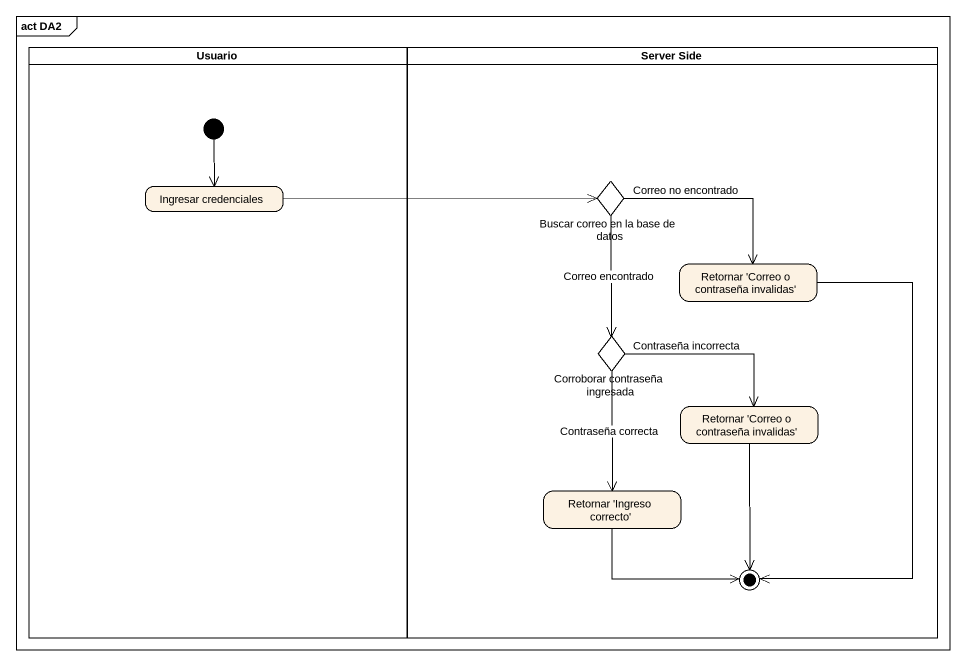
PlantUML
@startuml
mainframe act DA2
hide empty description
state Usuario <<partition>> {
  state "Ingresar credenciales" as Ingresar_credenciales
  [*] --> Ingresar_credenciales
}
state "Server Side" as Server_Side <<partition>> {
  state "Buscar correo en la base de datos" as Buscar_correo_en_la_base_de <<choice>>
  state "Retornar 'Correo o contraseña invalidas'" as Retornar_Correo_o
  state "Corroborar contraseña ingresada" as Corroborar_contraseña <<choice>>
  state "Retornar 'Correo o contraseña invalidas'" as Retornar_Correo_o_2
  state "Retornar 'Ingreso correcto'" as Retornar_Ingreso_correcto
  Retornar_Correo_o --> [*]
  Retornar_Correo_o_2 --> [*]
  Retornar_Ingreso_correcto -right-> [*]
}
Ingresar_credenciales -right-> Buscar_correo_en_la_base_de
Buscar_correo_en_la_base_de --> Retornar_Correo_o : Correo no encontrado
Buscar_correo_en_la_base_de --> Corroborar_contraseña : Correo encontrado
Corroborar_contraseña -right-> Retornar_Correo_o_2 : Contraseña incorrecta
Corroborar_contraseña --> Retornar_Ingreso_correcto : Contraseña correcta
@enduml
